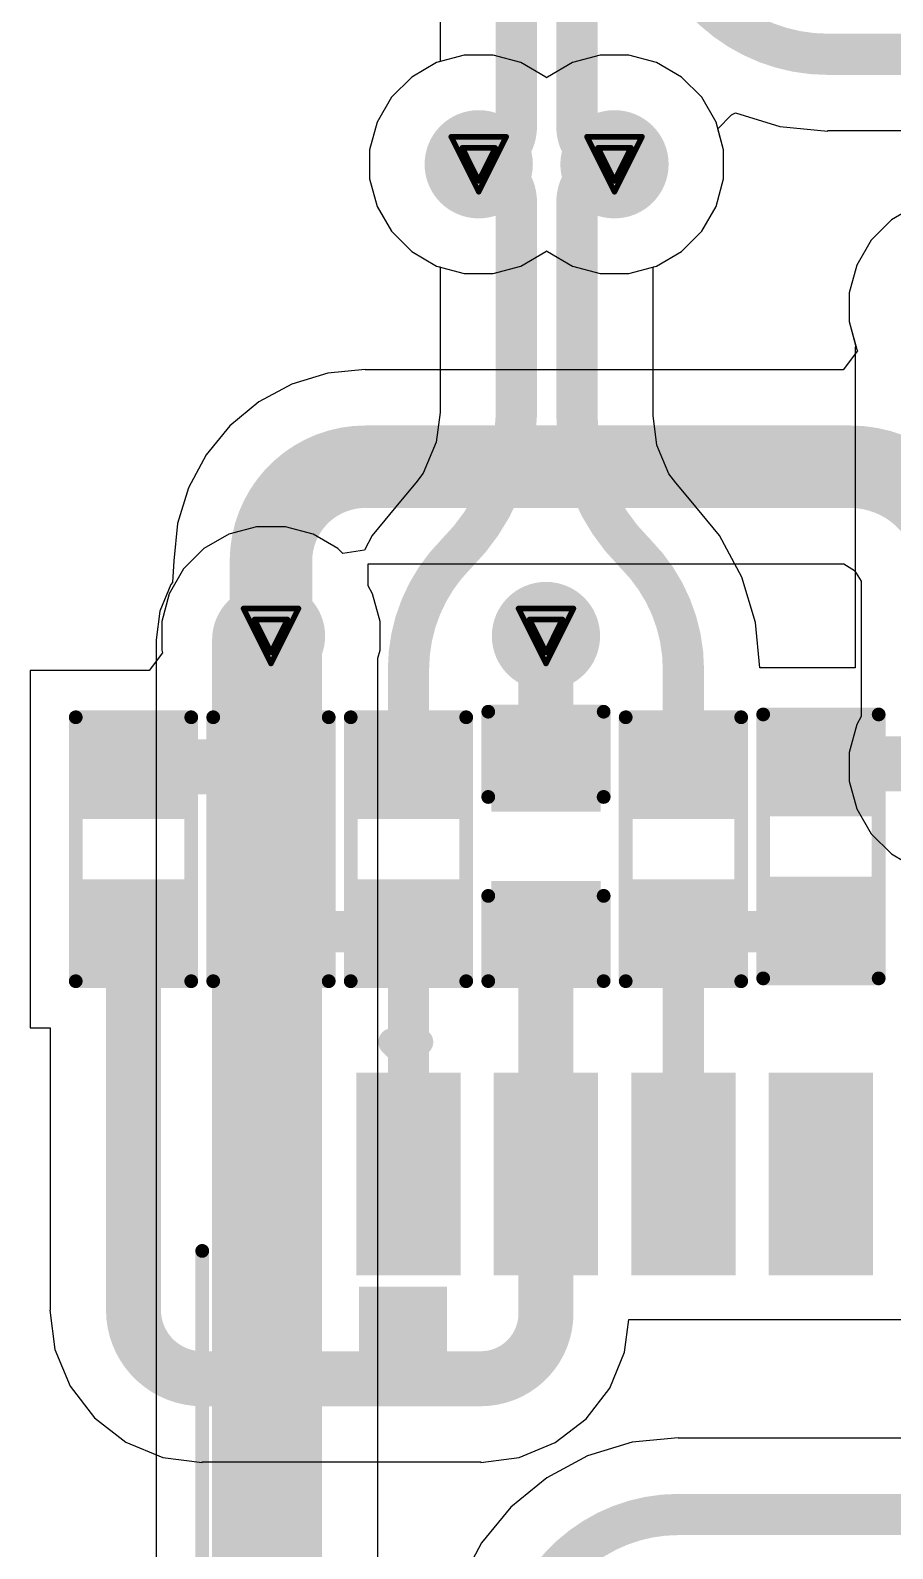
# Model space of a CAD drawing. Header units: inches. Extents: x 0 to 289, y 0 to 168.
# Drawn here: x 96.23 to 104.2, y 64.99 to 79.01 of the extents above; entities that cross this region are included whole.
import ezdxf

# ---------------------------------------------------------------- set-up
doc = ezdxf.new("R2010")
doc.units = ezdxf.units.IN
for name, color, linetype in [('Bottom Layer', 5, 'Continuous'), ('Bottom Overlay', 54, 'Continuous'), ('Bottom Paste', 16, 'Continuous'), ('Bottom Solder', 6, 'Continuous'), ('Drill Drawing', 1, 'Continuous'), ('Top Layer', 1, 'Continuous'), ('Via Holes', 16, 'Continuous')]:
    doc.layers.add(name, color=color, linetype=linetype)

# ---------------------------------------------------------------- blocks, each defined once
blk = doc.blocks.new('H1102NLT_B_1')
at = {"layer": 'Bottom Layer'}
for points in [[(-5.1, 4.825), (-3.43, 4.825), (-3.43, 4.065), (-5.1, 4.065)], [(5.1, 4.065), (3.43, 4.065), (3.43, 4.825), (5.1, 4.825)], [(-5.1, 3.555), (-3.43, 3.555), (-3.43, 2.795), (-5.1, 2.795)], [(5.1, 2.795), (3.43, 2.795), (3.43, 3.555), (5.1, 3.555)], [(-5.1, 2.285), (-3.43, 2.285), (-3.43, 1.525), (-5.1, 1.525)], [(5.1, 1.525), (3.43, 1.525), (3.43, 2.285), (5.1, 2.285)], [(-5.1, 1.015), (-3.43, 1.015), (-3.43, 0.255), (-5.1, 0.255)], [(5.1, 0.255), (3.43, 0.255), (3.43, 1.015), (5.1, 1.015)], [(-5.1, -0.255), (-3.43, -0.255), (-3.43, -1.015), (-5.1, -1.015)], [(5.1, -1.015), (3.43, -1.015), (3.43, -0.255), (5.1, -0.255)], [(-5.1, -1.525), (-3.43, -1.525), (-3.43, -2.285), (-5.1, -2.285)], [(5.1, -2.285), (3.43, -2.285), (3.43, -1.525), (5.1, -1.525)], [(-5.1, -2.795), (-3.43, -2.795), (-3.43, -3.555), (-5.1, -3.555)], [(5.1, -3.555), (3.43, -3.555), (3.43, -2.795), (5.1, -2.795)], [(-5.1, -4.065), (-3.43, -4.065), (-3.43, -4.825), (-5.1, -4.825)], [(5.1, -4.825), (3.43, -4.825), (3.43, -4.065), (5.1, -4.065)]]:
    blk.add_hatch(color=5, dxfattribs=at).paths.add_polyline_path(points)
at = {"layer": 'Bottom Overlay'}
blk.add_hatch(color=54, dxfattribs=at).paths.add_polyline_path([(-3.226, -4.902), (-2.413, -4.902), (-2.413, -4.089), (-3.226, -4.089)])
at = {"layer": 'Bottom Paste'}
for points in [[(-5.1, 4.825), (-3.43, 4.825), (-3.43, 4.065), (-5.1, 4.065)], [(5.1, 4.065), (3.43, 4.065), (3.43, 4.825), (5.1, 4.825)], [(-5.1, 3.555), (-3.43, 3.555), (-3.43, 2.795), (-5.1, 2.795)], [(5.1, 2.795), (3.43, 2.795), (3.43, 3.555), (5.1, 3.555)], [(-5.1, 2.285), (-3.43, 2.285), (-3.43, 1.525), (-5.1, 1.525)], [(5.1, 1.525), (3.43, 1.525), (3.43, 2.285), (5.1, 2.285)], [(-5.1, 1.015), (-3.43, 1.015), (-3.43, 0.255), (-5.1, 0.255)], [(5.1, 0.255), (3.43, 0.255), (3.43, 1.015), (5.1, 1.015)], [(-5.1, -0.255), (-3.43, -0.255), (-3.43, -1.015), (-5.1, -1.015)], [(5.1, -1.015), (3.43, -1.015), (3.43, -0.255), (5.1, -0.255)], [(-5.1, -1.525), (-3.43, -1.525), (-3.43, -2.285), (-5.1, -2.285)], [(5.1, -2.285), (3.43, -2.285), (3.43, -1.525), (5.1, -1.525)], [(-5.1, -2.795), (-3.43, -2.795), (-3.43, -3.555), (-5.1, -3.555)], [(5.1, -3.555), (3.43, -3.555), (3.43, -2.795), (5.1, -2.795)], [(-5.1, -4.065), (-3.43, -4.065), (-3.43, -4.825), (-5.1, -4.825)], [(5.1, -4.825), (3.43, -4.825), (3.43, -4.065), (5.1, -4.065)]]:
    blk.add_hatch(color=16, dxfattribs=at).paths.add_polyline_path(points)
at = {"layer": 'Bottom Solder'}
for points in [[(-5.202, 4.927), (-3.328, 4.927), (-3.328, 3.963), (-5.202, 3.963)], [(5.202, 3.963), (3.328, 3.963), (3.328, 4.927), (5.202, 4.927)], [(-5.202, 3.657), (-3.328, 3.657), (-3.328, 2.693), (-5.202, 2.693)], [(5.202, 2.693), (3.328, 2.693), (3.328, 3.657), (5.202, 3.657)], [(-5.202, 2.387), (-3.328, 2.387), (-3.328, 1.423), (-5.202, 1.423)], [(5.202, 1.423), (3.328, 1.423), (3.328, 2.387), (5.202, 2.387)], [(-5.202, 1.117), (-3.328, 1.117), (-3.328, 0.153), (-5.202, 0.153)], [(5.202, 0.153), (3.328, 0.153), (3.328, 1.117), (5.202, 1.117)], [(-5.202, -0.153), (-3.328, -0.153), (-3.328, -1.117), (-5.202, -1.117)], [(5.202, -1.117), (3.328, -1.117), (3.328, -0.153), (5.202, -0.153)], [(-5.202, -1.423), (-3.328, -1.423), (-3.328, -2.387), (-5.202, -2.387)], [(5.202, -2.387), (3.328, -2.387), (3.328, -1.423), (5.202, -1.423)], [(-5.202, -2.693), (-3.328, -2.693), (-3.328, -3.657), (-5.202, -3.657)], [(5.202, -3.657), (3.328, -3.657), (3.328, -2.693), (5.202, -2.693)], [(-5.202, -3.963), (-3.328, -3.963), (-3.328, -4.927), (-5.202, -4.927)], [(5.202, -4.927), (3.328, -4.927), (3.328, -3.963), (5.202, -3.963)]]:
    blk.add_hatch(color=6, dxfattribs=at).paths.add_polyline_path(points)
at = {"layer": 'Bottom Overlay'}
for points in [[(3.555, 6.35, 0.127, 0.127, 0), (-3.555, 6.35, 0.127, 0.127, 0)], [(-5.484, -4.597, 0.254, 0.254, 0), (-5.484, -4.343, 0.254, 0.254, 0)], [(-5.357, -4.47, 0.254, 0.254, 0), (-5.484, -4.343, 0.254, 0.254, 0)], [(-5.484, -4.597, 0.254, 0.254, 0), (-5.357, -4.47, 0.254, 0.254, 0)], [(3.555, -6.35, 0.127, 0.127, 0), (-3.555, -6.35, 0.127, 0.127, 0)]]:
    blk.add_lwpolyline(points, format="xyseb", dxfattribs=at)
for points in [[(-3.587, 6.35, 0.0635, 0.0635, 1), (-3.523, 6.35, 0.0635, 0.0635, 1)], [(3.523, 6.35, 0.0635, 0.0635, 1), (3.587, 6.35, 0.0635, 0.0635, 1)], [(-5.548, -4.343, 0.127, 0.127, 1), (-5.421, -4.343, 0.127, 0.127, 1)], [(-5.548, -4.343, 0.127, 0.127, 1), (-5.421, -4.343, 0.127, 0.127, 1)], [(-5.421, -4.47, 0.127, 0.127, 1), (-5.294, -4.47, 0.127, 0.127, 1)], [(-5.421, -4.47, 0.127, 0.127, 1), (-5.294, -4.47, 0.127, 0.127, 1)], [(-5.548, -4.597, 0.127, 0.127, 1), (-5.421, -4.597, 0.127, 0.127, 1)], [(-5.548, -4.597, 0.127, 0.127, 1), (-5.421, -4.597, 0.127, 0.127, 1)], [(-3.587, -6.35, 0.0635, 0.0635, 1), (-3.523, -6.35, 0.0635, 0.0635, 1)], [(3.523, -6.35, 0.0635, 0.0635, 1), (3.587, -6.35, 0.0635, 0.0635, 1)]]:
    blk.add_lwpolyline(points, format="xyseb", close=True, dxfattribs=at)
blk = doc.blocks.new('R___0603_B_16')
at = {"layer": 'Bottom Layer'}
for points in [[(-1.143, -0.4445), (-1.143, 0.4445), (-0.381, 0.4445), (-0.381, -0.4445)], [(0.381, -0.4445), (0.381, 0.4445), (1.143, 0.4445), (1.143, -0.4445)]]:
    blk.add_hatch(color=5, dxfattribs=at).paths.add_polyline_path(points)
at = {"layer": 'Bottom Paste'}
for points in [[(-1.143, -0.4445), (-1.143, 0.4445), (-0.381, 0.4445), (-0.381, -0.4445)], [(0.381, -0.4445), (0.381, 0.4445), (1.143, 0.4445), (1.143, -0.4445)]]:
    blk.add_hatch(color=16, dxfattribs=at).paths.add_polyline_path(points)
at = {"layer": 'Bottom Solder'}
for points in [[(-1.2446, -0.5461), (-1.2446, 0.5461), (-0.2794, 0.5461), (-0.2794, -0.5461)], [(0.2794, -0.5461), (0.2794, 0.5461), (1.2446, 0.5461), (1.2446, -0.5461)]]:
    blk.add_hatch(color=6, dxfattribs=at).paths.add_polyline_path(points)
at = {"layer": 'Bottom Overlay'}
for points in [[(-1.2192, -0.5334, 0.127, 0.127, 0), (-1.2192, 0.5334, 0.127, 0.127, 0)], [(1.2192, 0.5334, 0.127, 0.127, 0), (-1.2192, 0.5334, 0.127, 0.127, 0)], [(1.2192, -0.5334, 0.127, 0.127, 0), (1.2192, 0.5334, 0.127, 0.127, 0)], [(1.2192, -0.5334, 0.127, 0.127, 0), (-1.2192, -0.5334, 0.127, 0.127, 0)]]:
    blk.add_lwpolyline(points, format="xyseb", dxfattribs=at)
for points in [[(-1.25095, 0.5334, 0.0635, 0.0635, 1), (-1.18745, 0.5334, 0.0635, 0.0635, 1)], [(-1.25095, 0.5334, 0.0635, 0.0635, 1), (-1.18745, 0.5334, 0.0635, 0.0635, 1)], [(1.18745, 0.5334, 0.0635, 0.0635, 1), (1.25095, 0.5334, 0.0635, 0.0635, 1)], [(1.18745, 0.5334, 0.0635, 0.0635, 1), (1.25095, 0.5334, 0.0635, 0.0635, 1)], [(-1.25095, -0.5334, 0.0635, 0.0635, 1), (-1.18745, -0.5334, 0.0635, 0.0635, 1)], [(-1.25095, -0.5334, 0.0635, 0.0635, 1), (-1.18745, -0.5334, 0.0635, 0.0635, 1)], [(1.18745, -0.5334, 0.0635, 0.0635, 1), (1.25095, -0.5334, 0.0635, 0.0635, 1)], [(1.18745, -0.5334, 0.0635, 0.0635, 1), (1.25095, -0.5334, 0.0635, 0.0635, 1)]]:
    blk.add_lwpolyline(points, format="xyseb", close=True, dxfattribs=at)
blk = doc.blocks.new('R___0603_B_18')
at = {"layer": 'Bottom Layer'}
for points in [[(-1.143, -0.4445), (-1.143, 0.4445), (-0.381, 0.4445), (-0.381, -0.4445)], [(0.381, -0.4445), (0.381, 0.4445), (1.143, 0.4445), (1.143, -0.4445)]]:
    blk.add_hatch(color=5, dxfattribs=at).paths.add_polyline_path(points)
at = {"layer": 'Bottom Paste'}
for points in [[(-1.143, -0.4445), (-1.143, 0.4445), (-0.381, 0.4445), (-0.381, -0.4445)], [(0.381, -0.4445), (0.381, 0.4445), (1.143, 0.4445), (1.143, -0.4445)]]:
    blk.add_hatch(color=16, dxfattribs=at).paths.add_polyline_path(points)
at = {"layer": 'Bottom Solder'}
for points in [[(-1.2446, -0.5461), (-1.2446, 0.5461), (-0.2794, 0.5461), (-0.2794, -0.5461)], [(0.2794, -0.5461), (0.2794, 0.5461), (1.2446, 0.5461), (1.2446, -0.5461)]]:
    blk.add_hatch(color=6, dxfattribs=at).paths.add_polyline_path(points)
at = {"layer": 'Bottom Overlay'}
for points in [[(-1.2192, -0.5334, 0.127, 0.127, 0), (-1.2192, 0.5334, 0.127, 0.127, 0)], [(1.2192, 0.5334, 0.127, 0.127, 0), (-1.2192, 0.5334, 0.127, 0.127, 0)], [(1.2192, -0.5334, 0.127, 0.127, 0), (1.2192, 0.5334, 0.127, 0.127, 0)], [(1.2192, -0.5334, 0.127, 0.127, 0), (-1.2192, -0.5334, 0.127, 0.127, 0)]]:
    blk.add_lwpolyline(points, format="xyseb", dxfattribs=at)
for points in [[(-1.25095, 0.5334, 0.0635, 0.0635, 1), (-1.18745, 0.5334, 0.0635, 0.0635, 1)], [(-1.25095, 0.5334, 0.0635, 0.0635, 1), (-1.18745, 0.5334, 0.0635, 0.0635, 1)], [(1.18745, 0.5334, 0.0635, 0.0635, 1), (1.25095, 0.5334, 0.0635, 0.0635, 1)], [(1.18745, 0.5334, 0.0635, 0.0635, 1), (1.25095, 0.5334, 0.0635, 0.0635, 1)], [(-1.25095, -0.5334, 0.0635, 0.0635, 1), (-1.18745, -0.5334, 0.0635, 0.0635, 1)], [(-1.25095, -0.5334, 0.0635, 0.0635, 1), (-1.18745, -0.5334, 0.0635, 0.0635, 1)], [(1.18745, -0.5334, 0.0635, 0.0635, 1), (1.25095, -0.5334, 0.0635, 0.0635, 1)], [(1.18745, -0.5334, 0.0635, 0.0635, 1), (1.25095, -0.5334, 0.0635, 0.0635, 1)]]:
    blk.add_lwpolyline(points, format="xyseb", close=True, dxfattribs=at)
blk = doc.blocks.new('R___0603_B_19')
at = {"layer": 'Bottom Layer'}
for points in [[(-1.143, -0.4445), (-1.143, 0.4445), (-0.381, 0.4445), (-0.381, -0.4445)], [(0.381, -0.4445), (0.381, 0.4445), (1.143, 0.4445), (1.143, -0.4445)]]:
    blk.add_hatch(color=5, dxfattribs=at).paths.add_polyline_path(points)
at = {"layer": 'Bottom Paste'}
for points in [[(-1.143, -0.4445), (-1.143, 0.4445), (-0.381, 0.4445), (-0.381, -0.4445)], [(0.381, -0.4445), (0.381, 0.4445), (1.143, 0.4445), (1.143, -0.4445)]]:
    blk.add_hatch(color=16, dxfattribs=at).paths.add_polyline_path(points)
at = {"layer": 'Bottom Solder'}
for points in [[(-1.2446, -0.5461), (-1.2446, 0.5461), (-0.2794, 0.5461), (-0.2794, -0.5461)], [(0.2794, -0.5461), (0.2794, 0.5461), (1.2446, 0.5461), (1.2446, -0.5461)]]:
    blk.add_hatch(color=6, dxfattribs=at).paths.add_polyline_path(points)
at = {"layer": 'Bottom Overlay'}
for points in [[(-1.2192, -0.5334, 0.127, 0.127, 0), (-1.2192, 0.5334, 0.127, 0.127, 0)], [(1.2192, 0.5334, 0.127, 0.127, 0), (-1.2192, 0.5334, 0.127, 0.127, 0)], [(1.2192, -0.5334, 0.127, 0.127, 0), (1.2192, 0.5334, 0.127, 0.127, 0)], [(1.2192, -0.5334, 0.127, 0.127, 0), (-1.2192, -0.5334, 0.127, 0.127, 0)]]:
    blk.add_lwpolyline(points, format="xyseb", dxfattribs=at)
for points in [[(-1.25095, 0.5334, 0.0635, 0.0635, 1), (-1.18745, 0.5334, 0.0635, 0.0635, 1)], [(-1.25095, 0.5334, 0.0635, 0.0635, 1), (-1.18745, 0.5334, 0.0635, 0.0635, 1)], [(1.18745, 0.5334, 0.0635, 0.0635, 1), (1.25095, 0.5334, 0.0635, 0.0635, 1)], [(1.18745, 0.5334, 0.0635, 0.0635, 1), (1.25095, 0.5334, 0.0635, 0.0635, 1)], [(-1.25095, -0.5334, 0.0635, 0.0635, 1), (-1.18745, -0.5334, 0.0635, 0.0635, 1)], [(-1.25095, -0.5334, 0.0635, 0.0635, 1), (-1.18745, -0.5334, 0.0635, 0.0635, 1)], [(1.18745, -0.5334, 0.0635, 0.0635, 1), (1.25095, -0.5334, 0.0635, 0.0635, 1)], [(1.18745, -0.5334, 0.0635, 0.0635, 1), (1.25095, -0.5334, 0.0635, 0.0635, 1)]]:
    blk.add_lwpolyline(points, format="xyseb", close=True, dxfattribs=at)
blk = doc.blocks.new('R___0603_B_20')
at = {"layer": 'Bottom Layer'}
for points in [[(-1.143, -0.4445), (-1.143, 0.4445), (-0.381, 0.4445), (-0.381, -0.4445)], [(0.381, -0.4445), (0.381, 0.4445), (1.143, 0.4445), (1.143, -0.4445)]]:
    blk.add_hatch(color=5, dxfattribs=at).paths.add_polyline_path(points)
at = {"layer": 'Bottom Paste'}
for points in [[(-1.143, -0.4445), (-1.143, 0.4445), (-0.381, 0.4445), (-0.381, -0.4445)], [(0.381, -0.4445), (0.381, 0.4445), (1.143, 0.4445), (1.143, -0.4445)]]:
    blk.add_hatch(color=16, dxfattribs=at).paths.add_polyline_path(points)
at = {"layer": 'Bottom Solder'}
for points in [[(-1.2446, -0.5461), (-1.2446, 0.5461), (-0.2794, 0.5461), (-0.2794, -0.5461)], [(0.2794, -0.5461), (0.2794, 0.5461), (1.2446, 0.5461), (1.2446, -0.5461)]]:
    blk.add_hatch(color=6, dxfattribs=at).paths.add_polyline_path(points)
at = {"layer": 'Bottom Overlay'}
for points in [[(-1.2192, -0.5334, 0.127, 0.127, 0), (-1.2192, 0.5334, 0.127, 0.127, 0)], [(1.2192, 0.5334, 0.127, 0.127, 0), (-1.2192, 0.5334, 0.127, 0.127, 0)], [(1.2192, -0.5334, 0.127, 0.127, 0), (1.2192, 0.5334, 0.127, 0.127, 0)], [(1.2192, -0.5334, 0.127, 0.127, 0), (-1.2192, -0.5334, 0.127, 0.127, 0)]]:
    blk.add_lwpolyline(points, format="xyseb", dxfattribs=at)
for points in [[(-1.25095, 0.5334, 0.0635, 0.0635, 1), (-1.18745, 0.5334, 0.0635, 0.0635, 1)], [(-1.25095, 0.5334, 0.0635, 0.0635, 1), (-1.18745, 0.5334, 0.0635, 0.0635, 1)], [(1.18745, 0.5334, 0.0635, 0.0635, 1), (1.25095, 0.5334, 0.0635, 0.0635, 1)], [(1.18745, 0.5334, 0.0635, 0.0635, 1), (1.25095, 0.5334, 0.0635, 0.0635, 1)], [(-1.25095, -0.5334, 0.0635, 0.0635, 1), (-1.18745, -0.5334, 0.0635, 0.0635, 1)], [(-1.25095, -0.5334, 0.0635, 0.0635, 1), (-1.18745, -0.5334, 0.0635, 0.0635, 1)], [(1.18745, -0.5334, 0.0635, 0.0635, 1), (1.25095, -0.5334, 0.0635, 0.0635, 1)], [(1.18745, -0.5334, 0.0635, 0.0635, 1), (1.25095, -0.5334, 0.0635, 0.0635, 1)]]:
    blk.add_lwpolyline(points, format="xyseb", close=True, dxfattribs=at)
blk = doc.blocks.new('R___0603_B_21')
at = {"layer": 'Bottom Layer'}
for points in [[(-1.143, -0.4445), (-1.143, 0.4445), (-0.381, 0.4445), (-0.381, -0.4445)], [(0.381, -0.4445), (0.381, 0.4445), (1.143, 0.4445), (1.143, -0.4445)]]:
    blk.add_hatch(color=5, dxfattribs=at).paths.add_polyline_path(points)
at = {"layer": 'Bottom Paste'}
for points in [[(-1.143, -0.4445), (-1.143, 0.4445), (-0.381, 0.4445), (-0.381, -0.4445)], [(0.381, -0.4445), (0.381, 0.4445), (1.143, 0.4445), (1.143, -0.4445)]]:
    blk.add_hatch(color=16, dxfattribs=at).paths.add_polyline_path(points)
at = {"layer": 'Bottom Solder'}
for points in [[(-1.2446, -0.5461), (-1.2446, 0.5461), (-0.2794, 0.5461), (-0.2794, -0.5461)], [(0.2794, -0.5461), (0.2794, 0.5461), (1.2446, 0.5461), (1.2446, -0.5461)]]:
    blk.add_hatch(color=6, dxfattribs=at).paths.add_polyline_path(points)
at = {"layer": 'Bottom Overlay'}
for points in [[(-1.2192, -0.5334, 0.127, 0.127, 0), (-1.2192, 0.5334, 0.127, 0.127, 0)], [(1.2192, 0.5334, 0.127, 0.127, 0), (-1.2192, 0.5334, 0.127, 0.127, 0)], [(1.2192, -0.5334, 0.127, 0.127, 0), (1.2192, 0.5334, 0.127, 0.127, 0)], [(1.2192, -0.5334, 0.127, 0.127, 0), (-1.2192, -0.5334, 0.127, 0.127, 0)]]:
    blk.add_lwpolyline(points, format="xyseb", dxfattribs=at)
for points in [[(-1.25095, 0.5334, 0.0635, 0.0635, 1), (-1.18745, 0.5334, 0.0635, 0.0635, 1)], [(-1.25095, 0.5334, 0.0635, 0.0635, 1), (-1.18745, 0.5334, 0.0635, 0.0635, 1)], [(1.18745, 0.5334, 0.0635, 0.0635, 1), (1.25095, 0.5334, 0.0635, 0.0635, 1)], [(1.18745, 0.5334, 0.0635, 0.0635, 1), (1.25095, 0.5334, 0.0635, 0.0635, 1)], [(-1.25095, -0.5334, 0.0635, 0.0635, 1), (-1.18745, -0.5334, 0.0635, 0.0635, 1)], [(-1.25095, -0.5334, 0.0635, 0.0635, 1), (-1.18745, -0.5334, 0.0635, 0.0635, 1)], [(1.18745, -0.5334, 0.0635, 0.0635, 1), (1.25095, -0.5334, 0.0635, 0.0635, 1)], [(1.18745, -0.5334, 0.0635, 0.0635, 1), (1.25095, -0.5334, 0.0635, 0.0635, 1)]]:
    blk.add_lwpolyline(points, format="xyseb", close=True, dxfattribs=at)
blk = doc.blocks.new('C___0603_B_35')
at = {"layer": 'Bottom Layer'}
for points in [[(-1.143, -0.445), (-1.143, 0.445), (-0.381, 0.445), (-0.381, -0.445)], [(0.381, -0.445), (0.381, 0.445), (1.143, 0.445), (1.143, -0.445)]]:
    blk.add_hatch(color=5, dxfattribs=at).paths.add_polyline_path(points)
at = {"layer": 'Bottom Paste'}
for points in [[(-1.143, -0.445), (-1.143, 0.445), (-0.381, 0.445), (-0.381, -0.445)], [(0.381, -0.445), (0.381, 0.445), (1.143, 0.445), (1.143, -0.445)]]:
    blk.add_hatch(color=16, dxfattribs=at).paths.add_polyline_path(points)
at = {"layer": 'Bottom Solder'}
for points in [[(-1.203, -0.504), (-1.203, 0.504), (-0.321, 0.504), (-0.321, -0.504)], [(0.321, -0.504), (0.321, 0.504), (1.203, 0.504), (1.203, -0.504)]]:
    blk.add_hatch(color=6, dxfattribs=at).paths.add_polyline_path(points)
at = {"layer": 'Bottom Overlay'}
for points in [[(-0.457, 0.533, 0.127, 0.127, 0), (-1.245, 0.533, 0.127, 0.127, 0)], [(-1.245, -0.533, 0.127, 0.127, 0), (-1.245, 0.533, 0.127, 0.127, 0)], [(1.245, 0.533, 0.127, 0.127, 0), (0.457, 0.533, 0.127, 0.127, 0)], [(1.245, -0.533, 0.127, 0.127, 0), (1.245, 0.533, 0.127, 0.127, 0)], [(-0.457, -0.533, 0.127, 0.127, 0), (-1.245, -0.533, 0.127, 0.127, 0)], [(1.245, -0.533, 0.127, 0.127, 0), (0.457, -0.533, 0.127, 0.127, 0)]]:
    blk.add_lwpolyline(points, format="xyseb", dxfattribs=at)
for points in [[(-1.276, 0.533, 0.0635, 0.0635, 1), (-1.213, 0.533, 0.0635, 0.0635, 1)], [(-1.276, 0.533, 0.0635, 0.0635, 1), (-1.213, 0.533, 0.0635, 0.0635, 1)], [(-0.489, 0.533, 0.0635, 0.0635, 1), (-0.425, 0.533, 0.0635, 0.0635, 1)], [(0.425, 0.533, 0.0635, 0.0635, 1), (0.489, 0.533, 0.0635, 0.0635, 1)], [(1.213, 0.533, 0.0635, 0.0635, 1), (1.276, 0.533, 0.0635, 0.0635, 1)], [(1.213, 0.533, 0.0635, 0.0635, 1), (1.276, 0.533, 0.0635, 0.0635, 1)], [(-1.276, -0.533, 0.0635, 0.0635, 1), (-1.213, -0.533, 0.0635, 0.0635, 1)], [(-1.276, -0.533, 0.0635, 0.0635, 1), (-1.213, -0.533, 0.0635, 0.0635, 1)], [(-0.489, -0.533, 0.0635, 0.0635, 1), (-0.425, -0.533, 0.0635, 0.0635, 1)], [(0.425, -0.533, 0.0635, 0.0635, 1), (0.489, -0.533, 0.0635, 0.0635, 1)], [(1.213, -0.533, 0.0635, 0.0635, 1), (1.276, -0.533, 0.0635, 0.0635, 1)], [(1.213, -0.533, 0.0635, 0.0635, 1), (1.276, -0.533, 0.0635, 0.0635, 1)]]:
    blk.add_lwpolyline(points, format="xyseb", close=True, dxfattribs=at)

msp = doc.modelspace()

# ---------------------------------------------------------------- hatches: boundary and pattern name
at = {"layer": 'Bottom Layer'}
h = msp.add_hatch(color=5, dxfattribs=at)
edge = h.paths.add_edge_path()
edge.add_arc((100.372, 77.775), 0.5, 0, 360)
h = msp.add_hatch(color=5, dxfattribs=at)
edge = h.paths.add_edge_path()
edge.add_arc((101.626, 77.775), 0.5, 0, 360)
h = msp.add_hatch(color=5, dxfattribs=at)
edge = h.paths.add_edge_path()
edge.add_arc((98.453, 73.417), 0.5, 0, 360)
h = msp.add_hatch(color=5, dxfattribs=at)
edge = h.paths.add_edge_path()
edge.add_arc((100.993, 73.417), 0.5, 0, 360)
at = {"layer": 'Top Layer'}
h = msp.add_hatch(color=1, dxfattribs=at)
edge = h.paths.add_edge_path()
edge.add_arc((100.372, 77.775), 0.5, 0, 360)
h = msp.add_hatch(color=1, dxfattribs=at)
edge = h.paths.add_edge_path()
edge.add_arc((101.626, 77.775), 0.5, 0, 360)
h = msp.add_hatch(color=1, dxfattribs=at)
edge = h.paths.add_edge_path()
edge.add_arc((98.453, 73.417), 0.5, 0, 360)
h = msp.add_hatch(color=1, dxfattribs=at)
edge = h.paths.add_edge_path()
edge.add_arc((100.993, 73.417), 0.5, 0, 360)
at = {"layer": 'Via Holes'}
h = msp.add_hatch(color=7, dxfattribs=at)
edge = h.paths.add_edge_path()
edge.add_arc((100.372, 77.775), 0.3, 0, 360)
h = msp.add_hatch(color=7, dxfattribs=at)
edge = h.paths.add_edge_path()
edge.add_arc((101.626, 77.775), 0.3, 0, 360)
h = msp.add_hatch(color=7, dxfattribs=at)
edge = h.paths.add_edge_path()
edge.add_arc((98.453, 73.417), 0.3, 0, 360)
h = msp.add_hatch(color=7, dxfattribs=at)
edge = h.paths.add_edge_path()
edge.add_arc((100.993, 73.417), 0.3, 0, 360)

# ---------------------------------------------------------------- linework, layer by layer
at = {"layer": 'Bottom Layer'}
for p, q in [((99.983, 78.714), (99.753, 78.581)), ((100.239, 78.783), (99.983, 78.714)), ((100.505, 78.783), (100.239, 78.783)), ((100.761, 78.714), (100.505, 78.783)), ((100.991, 78.581), (100.761, 78.714)), ((101.237, 78.714), (101.007, 78.581)), ((101.493, 78.783), (101.237, 78.714)), ((101.759, 78.783), (101.493, 78.783)), ((102.015, 78.714), (101.759, 78.783)), ((102.245, 78.581), (102.015, 78.714)), ((99.753, 78.581), (99.566, 78.394)), ((100.999, 78.573), (100.991, 78.581)), ((101.007, 78.581), (100.999, 78.573)), ((102.433, 78.394), (102.245, 78.581)), ((99.566, 78.394), (99.433, 78.164)), ((102.565, 78.164), (102.433, 78.394)), ((99.433, 78.164), (99.364, 77.908)), ((102.634, 77.908), (102.565, 78.164)), ((99.364, 77.908), (99.364, 77.642)), ((102.634, 77.642), (102.634, 77.908)), ((99.364, 77.642), (99.433, 77.386)), ((102.565, 77.386), (102.634, 77.642)), ((99.433, 77.386), (99.566, 77.156)), ((102.433, 77.156), (102.565, 77.386)), ((104.414, 77.393), (104.184, 77.261)), ((99.566, 77.156), (99.753, 76.968)), ((102.245, 76.968), (102.433, 77.156)), ((104.184, 77.261), (103.996, 77.073)), ((103.996, 77.073), (103.864, 76.843)), ((99.753, 76.968), (99.983, 76.835)), ((102.015, 76.835), (102.245, 76.968)), ((99.983, 76.835), (100.015, 76.827)), ((100.015, 76.827), (100.015, 75.483)), ((101.983, 76.827), (102.015, 76.835)), ((101.983, 75.465), (101.983, 76.827)), ((103.864, 76.843), (103.795, 76.587)), ((103.795, 76.587), (103.795, 76.321)), ((103.795, 76.321), (103.856, 76.092)), ((103.856, 76.092), (103.85, 76.084)), ((103.85, 76.084), (103.85, 76.084)), ((103.85, 76.084), (103.85, 74.306)), ((100.015, 75.483), (99.979, 75.207)), ((101.982, 75.455), (101.983, 75.465)), ((102.018, 75.181), (101.982, 75.455)), ((99.979, 75.207), (99.86, 74.921)), ((102.128, 74.916), (102.018, 75.181)), ((99.86, 74.921), (99.792, 74.832)), ((102.192, 74.831), (102.128, 74.916)), ((99.792, 74.832), (99.666, 74.681)), ((102.32, 74.681), (102.192, 74.831)), ((99.666, 74.681), (99.389, 74.344)), ((99.666, 74.681), (99.666, 74.681)), ((102.597, 74.344), (102.32, 74.681)), ((102.32, 74.681), (102.32, 74.681)), ((98.064, 74.357), (97.834, 74.224)), ((98.32, 74.425), (98.064, 74.357)), ((98.586, 74.425), (98.32, 74.425)), ((98.842, 74.357), (98.586, 74.425)), ((99.072, 74.224), (98.842, 74.357)), ((99.389, 74.344), (99.317, 74.209)), ((102.803, 73.959), (102.597, 74.344)), ((97.834, 74.224), (97.646, 74.036)), ((99.116, 74.18), (99.072, 74.224)), ((99.317, 74.209), (99.116, 74.18)), ((103.85, 74.306), (103.85, 73.124)), ((97.646, 74.036), (97.514, 73.807)), ((102.929, 73.541), (102.803, 73.959)), ((97.514, 73.807), (97.445, 73.55)), ((97.445, 73.55), (97.445, 73.285)), ((102.97, 73.124), (102.929, 73.541)), ((97.452, 73.26), (97.328, 73.098)), ((97.445, 73.285), (97.452, 73.26)), ((97.328, 73.098), (96.23, 73.098)), ((96.23, 73.098), (96.23, 71.32)), ((103.85, 73.124), (102.97, 73.124)), ((96.23, 71.32), (96.23, 69.796)), ((96.23, 69.796), (96.414, 69.796)), ((96.414, 69.796), (96.414, 67.19)), ((96.414, 67.19), (96.409, 67.19)), ((96.409, 67.19), (96.457, 66.825)), ((101.72, 66.801), (101.76, 67.103)), ((101.76, 67.103), (106.213, 67.103)), ((96.457, 66.825), (96.598, 66.486)), ((101.582, 66.469), (101.72, 66.801)), ((96.598, 66.486), (96.822, 66.194)), ((101.364, 66.184), (101.582, 66.469)), ((96.822, 66.194), (97.113, 65.97)), ((101.079, 65.966), (101.364, 66.184)), ((97.113, 65.97), (97.453, 65.829)), ((100.747, 65.828), (101.079, 65.966)), ((101.788, 65.968), (101.378, 65.843)), ((102.214, 66.01), (101.788, 65.968)), ((102.214, 66.005), (102.214, 66.01)), ((106.46, 66.005), (102.214, 66.005)), ((97.453, 65.829), (97.818, 65.781)), ((97.818, 65.781), (97.818, 65.787)), ((97.818, 65.787), (100.391, 65.787)), ((100.391, 65.781), (100.747, 65.828)), ((100.391, 65.787), (100.391, 65.781)), ((101.378, 65.843), (101.001, 65.641)), ((101.001, 65.641), (100.67, 65.37)), ((100.67, 65.37), (100.398, 65.039)), ((100.398, 65.039), (100.196, 64.661))]:
    msp.add_line(p, q, dxfattribs=at)
for points in [[(100.372, 77.775, 0.381, 0.381, -0.414214), (100.72, 77.427, 0.381, 0.381, 0)], [(101.279, 77.427, 0.381, 0.381, -0.414214), (101.626, 77.775, 0.381, 0.381, 0)], [(100.72, 75.465, 0.381, 0.381, 0), (100.72, 77.427, 0.381, 0.381, 0)], [(101.279, 75.465, 0.381, 0.381, 0), (101.279, 77.427, 0.381, 0.381, 0)], [(100.72, 75.465, 0.381, 0.381, -0.192178), (100.167, 74.179, 0.381, 0.381, 0)], [(101.806, 74.192, 0.381, 0.381, -0.198912), (101.279, 75.465, 0.381, 0.381, 0)], [(99.723, 73.106, 0.381, 0.381, -0.198912), (100.167, 74.179, 0.381, 0.381, 0)], [(101.806, 74.192, 0.381, 0.381, 0), (101.818, 74.179, 0.381, 0.381, 0)], [(101.818, 74.179, 0.381, 0.381, -0.198912), (102.263, 73.106, 0.381, 0.381, 0)], [(98.453, 72.209, 0.508, 0.508, 0), (98.453, 73.417, 0.508, 0.508, 0)], [(100.993, 72.235, 0.508, 0.508, 0), (100.993, 73.417, 0.508, 0.508, 0)], [(99.723, 72.209, 0.381, 0.381, 0), (99.723, 73.106, 0.381, 0.381, 0)], [(102.263, 72.209, 0.381, 0.381, 0), (102.263, 73.106, 0.381, 0.381, 0)], [(97.183, 72.209, 0.508, 0.508, 0), (98.453, 72.209, 0.508, 0.508, 0)], [(103.533, 72.235, 0.508, 0.508, 0), (104.778, 72.235, 0.508, 0.508, 0)], [(97.183, 67.19, 0.508, 0.508, 0), (97.183, 70.685, 0.508, 0.508, 0)], [(98.453, 70.685, 0.381, 0.381, 0), (99.723, 70.685, 0.381, 0.381, 0)], [(99.723, 68.446, 0.381, 0.381, 0), (99.723, 70.685, 0.381, 0.381, 0)], [(100.993, 68.446, 0.508, 0.508, 0), (100.993, 70.711, 0.508, 0.508, 0)], [(102.263, 68.446, 0.381, 0.381, 0), (102.263, 70.685, 0.381, 0.381, 0)], [(102.263, 70.685, 0.381, 0.381, 0), (103.508, 70.685, 0.381, 0.381, 0)], [(100.993, 67.158, 0.508, 0.508, 0), (100.993, 68.446, 0.508, 0.508, 0)], [(97.818, 66.555, 0.508, 0.508, -0.414214), (97.183, 67.19, 0.508, 0.508, 0)], [(100.993, 67.158, 0.508, 0.508, -0.414214), (100.391, 66.555, 0.508, 0.508, 0)], [(97.818, 66.555, 0.508, 0.508, 0), (100.391, 66.555, 0.508, 0.508, 0)], [(100.739, 63.825, 0.381, 0.381, -0.414214), (102.214, 65.301, 0.381, 0.381, 0)], [(102.214, 65.301, 0.381, 0.381, 0), (111.193, 65.301, 0.381, 0.381, 0)]]:
    msp.add_lwpolyline(points, format="xyseb", dxfattribs=at)
for points in [[(100.277, 77.775, 0.191, 0.191, 1), (100.467, 77.775, 0.191, 0.191, 1)], [(101.531, 77.775, 0.191, 0.191, 1), (101.721, 77.775, 0.191, 0.191, 1)], [(100.625, 77.427, 0.191, 0.191, 1), (100.815, 77.427, 0.191, 0.191, 1)], [(100.625, 77.427, 0.191, 0.191, 1), (100.815, 77.427, 0.191, 0.191, 1)], [(101.183, 77.427, 0.191, 0.191, 1), (101.374, 77.427, 0.191, 0.191, 1)], [(101.183, 77.427, 0.191, 0.191, 1), (101.374, 77.427, 0.191, 0.191, 1)], [(100.625, 75.465, 0.191, 0.191, 1), (100.815, 75.465, 0.191, 0.191, 1)], [(100.625, 75.465, 0.191, 0.191, 1), (100.815, 75.465, 0.191, 0.191, 1)], [(101.183, 75.465, 0.191, 0.191, 1), (101.374, 75.465, 0.191, 0.191, 1)], [(101.183, 75.465, 0.191, 0.191, 1), (101.374, 75.465, 0.191, 0.191, 1)], [(100.072, 74.179, 0.191, 0.191, 1), (100.263, 74.179, 0.191, 0.191, 1)], [(100.072, 74.179, 0.191, 0.191, 1), (100.263, 74.179, 0.191, 0.191, 1)], [(101.711, 74.192, 0.191, 0.191, 1), (101.901, 74.192, 0.191, 0.191, 1)], [(101.711, 74.192, 0.191, 0.191, 1), (101.901, 74.192, 0.191, 0.191, 1)], [(101.723, 74.179, 0.191, 0.191, 1), (101.914, 74.179, 0.191, 0.191, 1)], [(101.723, 74.179, 0.191, 0.191, 1), (101.914, 74.179, 0.191, 0.191, 1)], [(98.326, 73.417, 0.254, 0.254, 1), (98.58, 73.417, 0.254, 0.254, 1)], [(100.866, 73.417, 0.254, 0.254, 1), (101.12, 73.417, 0.254, 0.254, 1)], [(99.628, 73.106, 0.191, 0.191, 1), (99.818, 73.106, 0.191, 0.191, 1)], [(99.628, 73.106, 0.191, 0.191, 1), (99.818, 73.106, 0.191, 0.191, 1)], [(102.168, 73.106, 0.191, 0.191, 1), (102.358, 73.106, 0.191, 0.191, 1)], [(102.168, 73.106, 0.191, 0.191, 1), (102.358, 73.106, 0.191, 0.191, 1)], [(97.056, 72.209, 0.254, 0.254, 1), (97.31, 72.209, 0.254, 0.254, 1)], [(98.326, 72.209, 0.254, 0.254, 1), (98.58, 72.209, 0.254, 0.254, 1)], [(98.326, 72.209, 0.254, 0.254, 1), (98.58, 72.209, 0.254, 0.254, 1)], [(99.628, 72.209, 0.191, 0.191, 1), (99.818, 72.209, 0.191, 0.191, 1)], [(100.866, 72.235, 0.254, 0.254, 1), (101.12, 72.235, 0.254, 0.254, 1)], [(102.168, 72.209, 0.191, 0.191, 1), (102.358, 72.209, 0.191, 0.191, 1)], [(103.406, 72.235, 0.254, 0.254, 1), (103.66, 72.235, 0.254, 0.254, 1)], [(97.056, 70.685, 0.254, 0.254, 1), (97.31, 70.685, 0.254, 0.254, 1)], [(98.358, 70.685, 0.191, 0.191, 1), (98.548, 70.685, 0.191, 0.191, 1)], [(99.628, 70.685, 0.191, 0.191, 1), (99.818, 70.685, 0.191, 0.191, 1)], [(99.628, 70.685, 0.191, 0.191, 1), (99.818, 70.685, 0.191, 0.191, 1)], [(100.866, 70.711, 0.254, 0.254, 1), (101.12, 70.711, 0.254, 0.254, 1)], [(102.168, 70.685, 0.191, 0.191, 1), (102.358, 70.685, 0.191, 0.191, 1)], [(102.168, 70.685, 0.191, 0.191, 1), (102.358, 70.685, 0.191, 0.191, 1)], [(103.412, 70.685, 0.191, 0.191, 1), (103.603, 70.685, 0.191, 0.191, 1)], [(99.628, 68.446, 0.191, 0.191, 1), (99.818, 68.446, 0.191, 0.191, 1)], [(100.866, 68.446, 0.254, 0.254, 1), (101.12, 68.446, 0.254, 0.254, 1)], [(100.866, 68.446, 0.254, 0.254, 1), (101.12, 68.446, 0.254, 0.254, 1)], [(102.168, 68.446, 0.191, 0.191, 1), (102.358, 68.446, 0.191, 0.191, 1)], [(97.056, 67.19, 0.254, 0.254, 1), (97.31, 67.19, 0.254, 0.254, 1)], [(97.056, 67.19, 0.254, 0.254, 1), (97.31, 67.19, 0.254, 0.254, 1)], [(100.866, 67.158, 0.254, 0.254, 1), (101.12, 67.158, 0.254, 0.254, 1)], [(100.866, 67.158, 0.254, 0.254, 1), (101.12, 67.158, 0.254, 0.254, 1)], [(97.691, 66.555, 0.254, 0.254, 1), (97.945, 66.555, 0.254, 0.254, 1)], [(97.691, 66.555, 0.254, 0.254, 1), (97.945, 66.555, 0.254, 0.254, 1)], [(100.264, 66.555, 0.254, 0.254, 1), (100.518, 66.555, 0.254, 0.254, 1)], [(100.264, 66.555, 0.254, 0.254, 1), (100.518, 66.555, 0.254, 0.254, 1)], [(102.119, 65.301, 0.191, 0.191, 1), (102.31, 65.301, 0.191, 0.191, 1)], [(102.119, 65.301, 0.191, 0.191, 1), (102.31, 65.301, 0.191, 0.191, 1)]]:
    msp.add_lwpolyline(points, format="xyseb", close=True, dxfattribs=at)
at = {"layer": 'Drill Drawing'}
for points in [[(100.118, 78.029, 0.0508, 0.0508, 0), (100.626, 78.029, 0.0508, 0.0508, 0)], [(100.118, 78.029, 0.0508, 0.0508, 0), (100.372, 77.521, 0.0508, 0.0508, 0)], [(100.372, 77.521, 0.0508, 0.0508, 0), (100.626, 78.029, 0.0508, 0.0508, 0)], [(101.372, 78.029, 0.0508, 0.0508, 0), (101.88, 78.029, 0.0508, 0.0508, 0)], [(101.372, 78.029, 0.0508, 0.0508, 0), (101.626, 77.521, 0.0508, 0.0508, 0)], [(101.626, 77.521, 0.0508, 0.0508, 0), (101.88, 78.029, 0.0508, 0.0508, 0)], [(100.22, 77.927, 0.0508, 0.0508, 0), (100.525, 77.927, 0.0508, 0.0508, 0)], [(100.22, 77.927, 0.0508, 0.0508, 0), (100.372, 77.622, 0.0508, 0.0508, 0)], [(100.372, 77.622, 0.0508, 0.0508, 0), (100.525, 77.927, 0.0508, 0.0508, 0)], [(101.474, 77.927, 0.0508, 0.0508, 0), (101.779, 77.927, 0.0508, 0.0508, 0)], [(101.474, 77.927, 0.0508, 0.0508, 0), (101.626, 77.622, 0.0508, 0.0508, 0)], [(101.626, 77.622, 0.0508, 0.0508, 0), (101.779, 77.927, 0.0508, 0.0508, 0)], [(98.199, 73.671, 0.0508, 0.0508, 0), (98.707, 73.671, 0.0508, 0.0508, 0)], [(98.199, 73.671, 0.0508, 0.0508, 0), (98.453, 73.163, 0.0508, 0.0508, 0)], [(98.453, 73.163, 0.0508, 0.0508, 0), (98.707, 73.671, 0.0508, 0.0508, 0)], [(100.739, 73.671, 0.0508, 0.0508, 0), (101.247, 73.671, 0.0508, 0.0508, 0)], [(100.739, 73.671, 0.0508, 0.0508, 0), (100.993, 73.163, 0.0508, 0.0508, 0)], [(100.993, 73.163, 0.0508, 0.0508, 0), (101.247, 73.671, 0.0508, 0.0508, 0)], [(98.301, 73.57, 0.0508, 0.0508, 0), (98.605, 73.57, 0.0508, 0.0508, 0)], [(98.301, 73.57, 0.0508, 0.0508, 0), (98.453, 73.265, 0.0508, 0.0508, 0)], [(98.453, 73.265, 0.0508, 0.0508, 0), (98.605, 73.57, 0.0508, 0.0508, 0)], [(100.841, 73.57, 0.0508, 0.0508, 0), (101.145, 73.57, 0.0508, 0.0508, 0)], [(100.841, 73.57, 0.0508, 0.0508, 0), (100.993, 73.265, 0.0508, 0.0508, 0)], [(100.993, 73.265, 0.0508, 0.0508, 0), (101.145, 73.57, 0.0508, 0.0508, 0)]]:
    msp.add_lwpolyline(points, format="xyseb", dxfattribs=at)
for points in [[(100.105, 78.029, 0.0254, 0.0254, 1), (100.131, 78.029, 0.0254, 0.0254, 1)], [(100.105, 78.029, 0.0254, 0.0254, 1), (100.131, 78.029, 0.0254, 0.0254, 1)], [(100.613, 78.029, 0.0254, 0.0254, 1), (100.639, 78.029, 0.0254, 0.0254, 1)], [(100.613, 78.029, 0.0254, 0.0254, 1), (100.639, 78.029, 0.0254, 0.0254, 1)], [(101.359, 78.029, 0.0254, 0.0254, 1), (101.385, 78.029, 0.0254, 0.0254, 1)], [(101.359, 78.029, 0.0254, 0.0254, 1), (101.385, 78.029, 0.0254, 0.0254, 1)], [(101.867, 78.029, 0.0254, 0.0254, 1), (101.893, 78.029, 0.0254, 0.0254, 1)], [(101.867, 78.029, 0.0254, 0.0254, 1), (101.893, 78.029, 0.0254, 0.0254, 1)], [(100.207, 77.927, 0.0254, 0.0254, 1), (100.232, 77.927, 0.0254, 0.0254, 1)], [(100.207, 77.927, 0.0254, 0.0254, 1), (100.232, 77.927, 0.0254, 0.0254, 1)], [(100.512, 77.927, 0.0254, 0.0254, 1), (100.537, 77.927, 0.0254, 0.0254, 1)], [(100.512, 77.927, 0.0254, 0.0254, 1), (100.537, 77.927, 0.0254, 0.0254, 1)], [(101.461, 77.927, 0.0254, 0.0254, 1), (101.486, 77.927, 0.0254, 0.0254, 1)], [(101.461, 77.927, 0.0254, 0.0254, 1), (101.486, 77.927, 0.0254, 0.0254, 1)], [(101.766, 77.927, 0.0254, 0.0254, 1), (101.791, 77.927, 0.0254, 0.0254, 1)], [(101.766, 77.927, 0.0254, 0.0254, 1), (101.791, 77.927, 0.0254, 0.0254, 1)], [(100.359, 77.622, 0.0254, 0.0254, 1), (100.385, 77.622, 0.0254, 0.0254, 1)], [(100.359, 77.622, 0.0254, 0.0254, 1), (100.385, 77.622, 0.0254, 0.0254, 1)], [(101.613, 77.622, 0.0254, 0.0254, 1), (101.639, 77.622, 0.0254, 0.0254, 1)], [(101.613, 77.622, 0.0254, 0.0254, 1), (101.639, 77.622, 0.0254, 0.0254, 1)], [(100.359, 77.521, 0.0254, 0.0254, 1), (100.385, 77.521, 0.0254, 0.0254, 1)], [(100.359, 77.521, 0.0254, 0.0254, 1), (100.385, 77.521, 0.0254, 0.0254, 1)], [(101.613, 77.521, 0.0254, 0.0254, 1), (101.639, 77.521, 0.0254, 0.0254, 1)], [(101.613, 77.521, 0.0254, 0.0254, 1), (101.639, 77.521, 0.0254, 0.0254, 1)], [(98.186, 73.671, 0.0254, 0.0254, 1), (98.212, 73.671, 0.0254, 0.0254, 1)], [(98.186, 73.671, 0.0254, 0.0254, 1), (98.212, 73.671, 0.0254, 0.0254, 1)], [(98.694, 73.671, 0.0254, 0.0254, 1), (98.72, 73.671, 0.0254, 0.0254, 1)], [(98.694, 73.671, 0.0254, 0.0254, 1), (98.72, 73.671, 0.0254, 0.0254, 1)], [(100.726, 73.671, 0.0254, 0.0254, 1), (100.752, 73.671, 0.0254, 0.0254, 1)], [(100.726, 73.671, 0.0254, 0.0254, 1), (100.752, 73.671, 0.0254, 0.0254, 1)], [(101.234, 73.671, 0.0254, 0.0254, 1), (101.26, 73.671, 0.0254, 0.0254, 1)], [(101.234, 73.671, 0.0254, 0.0254, 1), (101.26, 73.671, 0.0254, 0.0254, 1)], [(98.288, 73.57, 0.0254, 0.0254, 1), (98.313, 73.57, 0.0254, 0.0254, 1)], [(98.288, 73.57, 0.0254, 0.0254, 1), (98.313, 73.57, 0.0254, 0.0254, 1)], [(98.593, 73.57, 0.0254, 0.0254, 1), (98.618, 73.57, 0.0254, 0.0254, 1)], [(98.593, 73.57, 0.0254, 0.0254, 1), (98.618, 73.57, 0.0254, 0.0254, 1)], [(100.828, 73.57, 0.0254, 0.0254, 1), (100.853, 73.57, 0.0254, 0.0254, 1)], [(100.828, 73.57, 0.0254, 0.0254, 1), (100.853, 73.57, 0.0254, 0.0254, 1)], [(101.133, 73.57, 0.0254, 0.0254, 1), (101.158, 73.57, 0.0254, 0.0254, 1)], [(101.133, 73.57, 0.0254, 0.0254, 1), (101.158, 73.57, 0.0254, 0.0254, 1)], [(98.44, 73.265, 0.0254, 0.0254, 1), (98.466, 73.265, 0.0254, 0.0254, 1)], [(98.44, 73.265, 0.0254, 0.0254, 1), (98.466, 73.265, 0.0254, 0.0254, 1)], [(100.98, 73.265, 0.0254, 0.0254, 1), (101.006, 73.265, 0.0254, 0.0254, 1)], [(100.98, 73.265, 0.0254, 0.0254, 1), (101.006, 73.265, 0.0254, 0.0254, 1)], [(98.44, 73.163, 0.0254, 0.0254, 1), (98.466, 73.163, 0.0254, 0.0254, 1)], [(98.44, 73.163, 0.0254, 0.0254, 1), (98.466, 73.163, 0.0254, 0.0254, 1)], [(100.98, 73.163, 0.0254, 0.0254, 1), (101.006, 73.163, 0.0254, 0.0254, 1)], [(100.98, 73.163, 0.0254, 0.0254, 1), (101.006, 73.163, 0.0254, 0.0254, 1)]]:
    msp.add_lwpolyline(points, format="xyseb", close=True, dxfattribs=at)
at = {"layer": 'Top Layer'}
for p, q in [((100.015, 88.435), (100.015, 78.723)), ((99.983, 78.714), (99.753, 78.581)), ((100.015, 78.723), (99.983, 78.714)), ((99.753, 78.581), (99.566, 78.394)), ((99.566, 78.394), (99.433, 78.164)), ((99.433, 78.164), (99.364, 77.908)), ((102.582, 78.102), (102.706, 78.231)), ((102.706, 78.231), (102.744, 78.249)), ((102.744, 78.249), (103.154, 78.125)), ((102.634, 77.908), (102.582, 78.102)), ((103.154, 78.125), (103.597, 78.081)), ((103.597, 78.081), (103.597, 78.086)), ((103.597, 78.086), (108.935, 78.086)), ((99.364, 77.908), (99.364, 77.642)), ((102.634, 77.642), (102.634, 77.908)), ((99.364, 77.642), (99.433, 77.386)), ((102.565, 77.386), (102.634, 77.642)), ((99.433, 77.386), (99.566, 77.156)), ((102.433, 77.156), (102.565, 77.386)), ((104.414, 77.393), (104.184, 77.261)), ((99.566, 77.156), (99.753, 76.968)), ((102.245, 76.968), (102.433, 77.156)), ((104.184, 77.261), (103.996, 77.073)), ((103.996, 77.073), (103.864, 76.843)), ((99.753, 76.968), (99.983, 76.835)), ((100.761, 76.835), (100.991, 76.968)), ((100.991, 76.968), (100.999, 76.976)), ((100.999, 76.976), (101.007, 76.968)), ((101.007, 76.968), (101.237, 76.835)), ((102.015, 76.835), (102.245, 76.968)), ((99.983, 76.835), (100.239, 76.767)), ((100.239, 76.767), (100.505, 76.767)), ((100.505, 76.767), (100.761, 76.835)), ((101.237, 76.835), (101.493, 76.767)), ((101.493, 76.767), (101.759, 76.767)), ((101.759, 76.767), (102.015, 76.835)), ((103.864, 76.843), (103.795, 76.587)), ((103.795, 76.587), (103.795, 76.321)), ((103.795, 76.321), (103.864, 76.065)), ((103.871, 76.053), (103.737, 75.877)), ((103.864, 76.065), (103.871, 76.053)), ((98.979, 75.844), (98.647, 75.744)), ((99.324, 75.878), (98.979, 75.844)), ((99.324, 75.877), (99.324, 75.878)), ((103.737, 75.877), (99.324, 75.877)), ((98.647, 75.744), (98.341, 75.58)), ((98.341, 75.58), (98.073, 75.36)), ((98.073, 75.36), (97.853, 75.092)), ((97.853, 75.092), (97.69, 74.787)), ((97.69, 74.787), (97.589, 74.455)), ((97.589, 74.455), (97.555, 74.11)), ((97.555, 74.11), (97.543, 73.912)), ((97.555, 74.11), (97.555, 74.11)), ((99.35, 73.88), (99.35, 74.084)), ((99.35, 74.084), (103.746, 74.084)), ((103.746, 74.084), (103.844, 74.022)), ((103.844, 74.022), (103.906, 73.924)), ((103.906, 73.924), (103.906, 72.672)), ((97.529, 73.893), (97.427, 73.646)), ((97.543, 73.912), (97.529, 73.893)), ((99.392, 73.807), (99.35, 73.88)), ((99.461, 73.55), (99.392, 73.807)), ((97.427, 73.646), (97.392, 73.381)), ((99.461, 73.285), (99.461, 73.55)), ((97.392, 73.381), (97.392, 57.743)), ((99.441, 73.211), (99.461, 73.285)), ((99.441, 56.718), (99.441, 73.211)), ((103.906, 72.672), (103.864, 72.598)), ((103.864, 72.598), (103.795, 72.342)), ((103.795, 72.342), (103.795, 72.077)), ((103.795, 72.077), (103.864, 71.82)), ((103.864, 71.82), (103.996, 71.59)), ((103.996, 71.59), (104.184, 71.403)), ((104.184, 71.403), (104.414, 71.27))]:
    msp.add_line(p, q, dxfattribs=at)
for points in [[(101.279, 78.122, 0.381, 0.381, 0), (101.279, 94.887, 0.381, 0.381, 0)], [(100.72, 78.122, 0.381, 0.381, 0), (100.72, 88.435, 0.381, 0.381, 0)], [(103.597, 78.791, 0.381, 0.381, -0.414214), (102.034, 80.353, 0.381, 0.381, 0)], [(103.597, 78.791, 0.381, 0.381, 0), (109.535, 78.791, 0.381, 0.381, 0)], [(100.72, 78.122, 0.381, 0.381, -0.414214), (100.372, 77.775, 0.381, 0.381, 0)], [(101.626, 77.775, 0.381, 0.381, -0.414214), (101.279, 78.122, 0.381, 0.381, 0)], [(98.453, 74.11, 0.762, 0.762, -0.414214), (99.324, 74.981, 0.762, 0.762, 0)], [(99.324, 74.981, 0.762, 0.762, 0), (103.803, 74.981, 0.762, 0.762, 0)], [(103.803, 74.981, 0.762, 0.762, -0.414214), (104.803, 73.981, 0.762, 0.762, 0)], [(98.453, 73.417, 0.762, 0.762, 0), (98.453, 74.11, 0.762, 0.762, 0)], [(98.417, 56.718, 1.016, 1.016, 0), (98.417, 73.381, 1.016, 1.016, 0)]]:
    msp.add_lwpolyline(points, format="xyseb", dxfattribs=at)
for points in [[(103.502, 78.791, 0.191, 0.191, 1), (103.692, 78.791, 0.191, 0.191, 1)], [(103.502, 78.791, 0.191, 0.191, 1), (103.692, 78.791, 0.191, 0.191, 1)], [(100.625, 78.122, 0.191, 0.191, 1), (100.815, 78.122, 0.191, 0.191, 1)], [(100.625, 78.122, 0.191, 0.191, 1), (100.815, 78.122, 0.191, 0.191, 1)], [(101.183, 78.122, 0.191, 0.191, 1), (101.374, 78.122, 0.191, 0.191, 1)], [(101.183, 78.122, 0.191, 0.191, 1), (101.374, 78.122, 0.191, 0.191, 1)], [(100.277, 77.775, 0.191, 0.191, 1), (100.467, 77.775, 0.191, 0.191, 1)], [(101.531, 77.775, 0.191, 0.191, 1), (101.721, 77.775, 0.191, 0.191, 1)], [(99.133, 74.981, 0.381, 0.381, 1), (99.514, 74.981, 0.381, 0.381, 1)], [(99.133, 74.981, 0.381, 0.381, 1), (99.514, 74.981, 0.381, 0.381, 1)], [(103.613, 74.981, 0.381, 0.381, 1), (103.994, 74.981, 0.381, 0.381, 1)], [(103.613, 74.981, 0.381, 0.381, 1), (103.994, 74.981, 0.381, 0.381, 1)], [(98.262, 74.11, 0.381, 0.381, 1), (98.643, 74.11, 0.381, 0.381, 1)], [(98.262, 74.11, 0.381, 0.381, 1), (98.643, 74.11, 0.381, 0.381, 1)], [(98.163, 73.381, 0.508, 0.508, 1), (98.671, 73.381, 0.508, 0.508, 1)], [(98.262, 73.417, 0.381, 0.381, 1), (98.643, 73.417, 0.381, 0.381, 1)]]:
    msp.add_lwpolyline(points, format="xyseb", close=True, dxfattribs=at)

# ---------------------------------------------------------------- block references
at = {"rotation": 270}
for name, p in [('R___0603_B_19', (97.183, 71.447)), ('R___0603_B_21', (98.453, 71.447)), ('R___0603_B_18', (99.723, 71.447)), ('C___0603_B_35', (100.993, 71.473)), ('R___0603_B_16', (102.263, 71.447)), ('R___0603_B_20', (103.533, 71.473)), ('H1102NLT_B_1', (104.168, 64.181))]:
    msp.add_blockref(name, p, dxfattribs=at)

doc.saveas('drawing.dxf')
